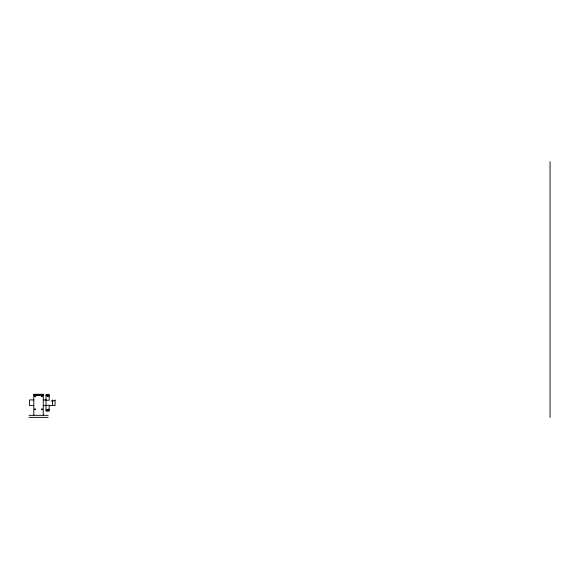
<?xml version="1.0" encoding="UTF-8"?>
<svg xmlns="http://www.w3.org/2000/svg" width="579" height="579" viewBox="0 0 579 579"><rect width="100%" height="100%" fill="white"/><g stroke="black" fill="none" stroke-linecap="round" stroke-linejoin="round"><path stroke-width="0.87" d="M51.133 400.972L55.034 400.588M43.28 395.175L34.052 395.175L34.052 394.285M46.016 395.689L47.616 396.072L49.215 395.689M43.28 399.923L46.016 399.923M33.799 399.923L29.565 399.923L29.565 405.582L33.799 405.597M46.016 400.227L49.215 400.227L49.215 394.415L46.016 394.408L46.016 411.104L49.215 411.112L49.215 405.293L46.016 405.293M43.28 405.597L46.016 405.597M49.215 405.597L55.034 405.597L55.034 399.937M46.016 409.831L47.232 409.831M47.999 409.831L49.215 409.831M28.957 415.331L48.122 415.331M28.957 417.379L48.122 417.379M550.05 161.621L550.05 417.379M52.414 399.937L52.414 405.589M48.318 396.521L48.318 394.856L47.478 394.856A0.847 0.847 0 0 0 46.964 395.153M48.318 408.998L48.318 410.663L47.478 410.663A0.847 0.847 0 0 1 46.877 410.243M43.28 415.331L43.28 394.285L33.799 394.285L33.799 415.331M43.027 394.285L43.027 395.175M34.537 396.181C35.522 398.084 35.927 394.494 34.545 396.137M34.537 409.237C35.471 411.177 35.985 407.536 34.537 409.237M41.464 396.181C42.354 398.084 43.012 394.516 41.471 396.137M41.464 409.237C42.376 411.177 42.926 407.529 41.464 409.237M47.391 395.667L47.84 395.71L47.391 395.667M47.391 409.809L47.84 409.874L47.398 409.794M47.616 395.247L47.232 395.471L47.616 396.13L47.999 395.913L47.616 395.247M47.616 409.389L47.232 409.614L47.616 410.272L47.999 409.614L47.616 409.389M36.723 394.581L36.528 395.066L36.723 394.581M37.997 394.581L37.809 395.066L37.997 394.581M39.278 394.581L39.083 395.066L39.278 394.581M40.559 394.581L40.364 395.066L40.559 394.581"/></g></svg>
